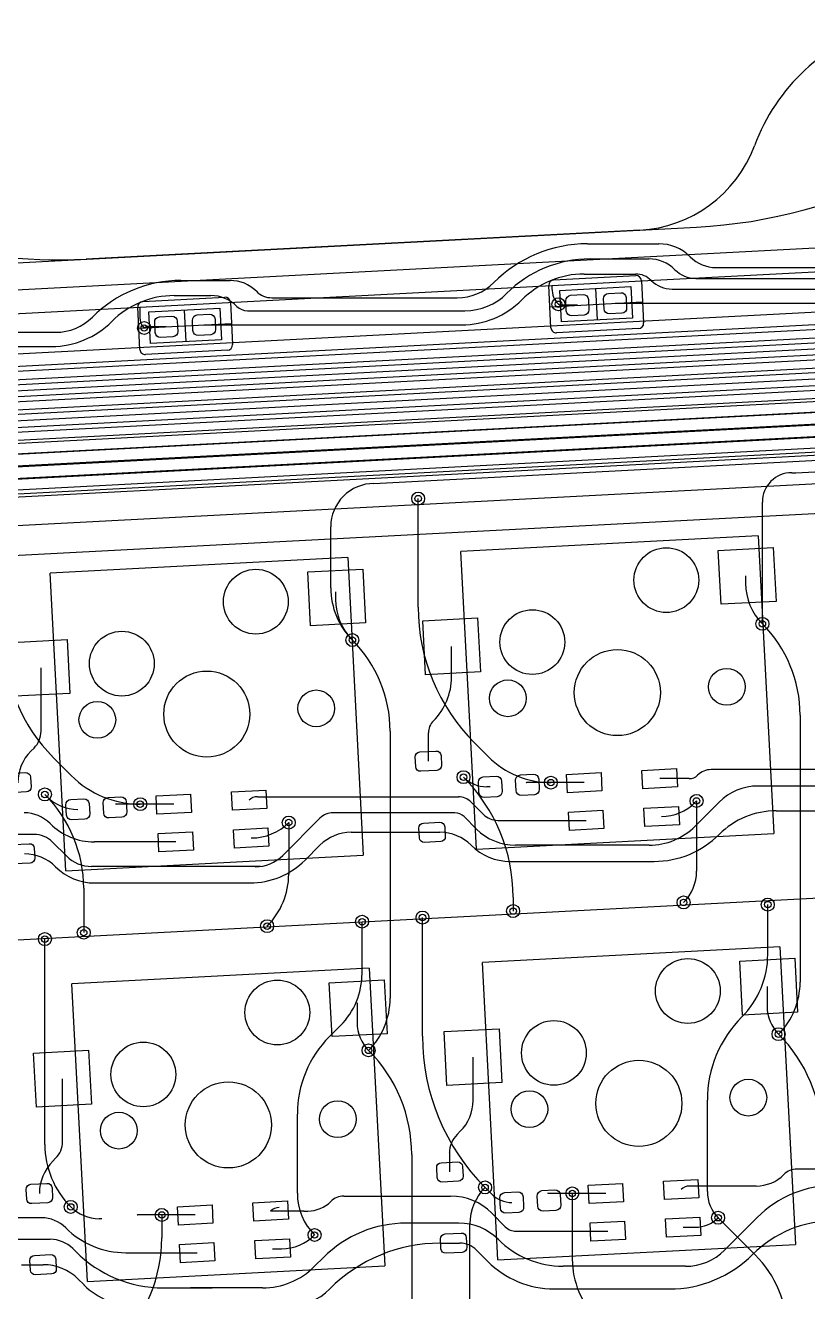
# Model space of a CAD drawing. Header units: millimetres. Extents: x -180 to 205, y -360 to 140.
# Drawn here: x 45.1 to 81.4, y 54.8 to 113.5 of the extents above; entities that cross this region are included whole.
import ezdxf

# ---------------------------------------------------------------- set-up
doc = ezdxf.new("R2010")
doc.units = ezdxf.units.MM
for name, color, linetype, lineweight, true_color in [('bordo2', 176, 'Continuous', 25, 0x000080), ('bordo3', 86, 'Continuous', 25, 0x108001), ('livello 1', 216, 'Continuous', 25, 0x800080), ('livello 2', 1, 'Continuous', 25, 0xff0000), ('livello 3', 30, 'Continuous', 25, 0xff7f00), ('livello 4', 136, 'Continuous', 25, 0x008080)]:
    doc.layers.add(name, color=color, linetype=linetype, lineweight=lineweight, true_color=true_color)

msp = doc.modelspace()

# ---------------------------------------------------------------- linework, layer by layer
at = {"layer": 'bordo2', "flags": 128}
msp.add_lwpolyline([(73.569, 103.985), (47.908, 102.64)], dxfattribs=at)
at = {"layer": 'bordo2'}
for centre, radius, start, end in [((87.42, 104.71), 9.112, 106.07252, 159.60699), ((46.652, 126.607), 24, 232.32582, 273), ((73.255, 109.976), 6, 273, 339.60699)]:
    msp.add_arc(centre, radius, start, end, dxfattribs=at)
at = {"layer": 'bordo3'}
msp.add_line((3.08, 100.29), (76.195, 104.122), dxfattribs=at)
at = {"layer": 'bordo3', "flags": 128}
for points in [[(69.588, 101.679), (73.383, 101.878)], [(73.646, 101.641), (73.748, 99.684)], [(50.538, 100.679), (54.333, 100.878)], [(69.454, 99.459), (69.352, 101.416)], [(71.512, 101.279), (71.588, 99.821)], [(50.404, 98.459), (50.302, 100.416)], [(52.462, 100.279), (52.538, 98.821)], [(54.596, 100.641), (54.698, 98.684)], [(69.403, 100.438), (73.697, 100.663)], [(50.353, 99.438), (54.647, 99.663)], [(73.512, 99.421), (69.717, 99.222)], [(54.462, 98.421), (50.667, 98.222)]]:
    msp.add_lwpolyline(points, dxfattribs=at)
msp.add_lwpolyline([(-83.95, 93.681), (-13.062, 89.966), (-5.921, 89.592, -0.414214), (-4.502, 88.015), (-8.482, 12.078, 0.429634), (-6.984, 10.5), (6.984, 10.5, 0.429634), (8.482, 12.078), (4.502, 88.015, -0.414214), (5.921, 89.592), (123.76, 95.767)], format="xyb", dxfattribs=at)
at = {"layer": 'bordo3'}
for centre, radius, start, end in [((74.938, 128.089), 24, 273, 321.17918), ((69.601, 101.429), 0.25, 93, 183), ((73.396, 101.628), 0.25, 3, 93), ((54.346, 100.628), 0.25, 3, 93), ((50.551, 100.429), 0.25, 93, 183), ((69.704, 99.472), 0.25, 183, 273), ((73.499, 99.671), 0.25, 273, 3), ((54.449, 98.671), 0.25, 273, 3), ((50.654, 98.472), 0.25, 183, 273)]:
    msp.add_arc(centre, radius, start, end, dxfattribs=at)
at = {"layer": 'livello 1', "color": 163, "true_color": 0x4d7fc4, "flags": 128}
for points in [[(100.8, 104.147), (18.8, 99.85)], [(69.5, 101.415), (88.5, 102.411)], [(12.3, 96.55), (103.6, 101.335)], [(50.4, 100.414), (69.5, 101.415)], [(69.5, 101.415), (69.5, 101.274)], [(11.8, 95.95), (104.1, 100.787)], [(31.3, 99.413), (50.4, 100.414)], [(50.4, 100.414), (50.4, 99.933)], [(12.1, 95.35), (105, 100.219)], [(12.3, 94.85), (106.3, 99.776)], [(106.6, 99.266), (12.8, 94.35)], [(14.1, 93.85), (102.9, 98.504)], [(14.3, 93.25), (108.5, 98.187)], [(111.9, 97.76), (14.4, 92.65)], [(112.5, 97.149), (15.2, 92.05)], [(113, 96.628), (16.1, 91.55)], [(113.5, 96.039), (16.4, 90.95)], [(8.982, 88.432), (142.582, 95.434)], [(7.036, 86.95), (140.636, 93.952)], [(82.698, 93.751), (15.898, 90.25)], [(77.337, 86.656), (77.206, 89.152), (79.752, 89.286), (79.883, 86.789), (77.337, 86.656)], [(58.313, 85.659), (58.182, 88.155), (60.728, 88.289), (60.859, 85.792), (58.313, 85.659)], [(78.474, 87.98), (78.474, 87.624)], [(59.474, 87.23), (59.474, 86.874)], [(63.638, 83.394), (63.508, 85.891), (66.054, 86.024), (66.185, 83.528), (63.638, 83.394)], [(44.615, 82.397), (44.484, 84.894), (47.03, 85.027), (47.161, 82.531), (44.615, 82.397)], [(64.846, 83.293), (64.846, 84.709)], [(45.822, 80.778), (45.822, 83.712)], [(63.772, 79.392), (63.772, 80.701)], [(45.352, 79.852), (45.5, 80)], [(64.123, 79.861), (64.21, 79.848), (64.286, 79.803), (64.338, 79.733), (64.36, 79.648), (64.383, 79.198), (64.371, 79.112), (64.326, 79.036), (64.256, 78.984), (64.171, 78.962), (63.422, 78.923), (63.335, 78.935), (63.259, 78.98), (63.207, 79.051), (63.185, 79.136), (63.162, 79.585), (63.174, 79.672), (63.219, 79.747), (63.289, 79.8), (63.374, 79.821), (64.123, 79.861)], [(45.1, 78.864), (45.186, 78.851), (45.262, 78.806), (45.314, 78.736), (45.336, 78.651), (45.36, 78.201), (45.347, 78.115), (45.302, 78.039), (45.232, 77.987), (45.147, 77.965), (44.398, 77.926), (44.311, 77.938), (44.235, 77.983), (44.183, 78.054), (44.161, 78.139), (44.138, 78.588), (44.15, 78.675), (44.195, 78.75), (44.265, 78.803), (44.351, 78.824), (45.1, 78.864)], [(67.188, 77.996), (67.175, 77.904), (67.127, 77.824), (67.053, 77.769), (66.963, 77.746), (66.364, 77.715), (66.272, 77.728), (66.193, 77.775), (66.137, 77.85), (66.114, 77.94), (66.09, 78.414), (66.103, 78.506), (66.15, 78.585), (66.224, 78.641), (66.314, 78.663), (66.913, 78.695), (67.005, 78.682), (67.085, 78.634), (67.14, 78.56), (67.163, 78.47), (67.188, 77.996)], [(68.911, 78.086), (68.897, 77.994), (68.85, 77.915), (68.776, 77.859), (68.686, 77.836), (68.087, 77.805), (67.995, 77.818), (67.915, 77.866), (67.86, 77.94), (67.837, 78.03), (67.812, 78.504), (67.825, 78.596), (67.873, 78.675), (67.947, 78.731), (68.037, 78.754), (68.636, 78.785), (68.728, 78.772), (68.807, 78.724), (68.863, 78.65), (68.886, 78.56), (68.911, 78.086)], [(71.773, 78.864), (71.817, 78.015), (70.219, 77.931), (70.175, 78.78), (71.773, 78.864)], [(75.268, 79.047), (75.312, 78.198), (73.715, 78.114), (73.67, 78.963), (75.268, 79.047)], [(75.863, 78.581), (74.491, 78.581)], [(83.189, 79), (76.875, 79)], [(56.244, 78.05), (56.289, 77.201), (54.691, 77.117), (54.646, 77.966), (56.244, 78.05)], [(66.639, 78.205), (66.475, 78.205)], [(70.996, 78.397), (68.334, 78.397)], [(80.5, 78.241), (79.039, 78.241)], [(80.5, 78.241), (80.25, 78.241)], [(82.741, 78.241), (80.5, 78.241)], [(46.098, 77.752), (46, 77.85)], [(48.077, 76.951), (48.063, 76.859), (48.016, 76.779), (47.942, 76.724), (47.852, 76.701), (47.253, 76.67), (47.161, 76.683), (47.081, 76.73), (47.026, 76.805), (47.003, 76.894), (46.978, 77.369), (46.992, 77.46), (47.039, 77.54), (47.113, 77.596), (47.203, 77.618), (47.802, 77.65), (47.894, 77.636), (47.973, 77.589), (48.029, 77.515), (48.052, 77.425), (48.077, 76.951)], [(49.799, 77.041), (49.786, 76.949), (49.739, 76.87), (49.664, 76.814), (49.574, 76.791), (48.975, 76.76), (48.884, 76.773), (48.804, 76.821), (48.749, 76.895), (48.726, 76.985), (48.701, 77.459), (48.714, 77.551), (48.762, 77.63), (48.836, 77.686), (48.926, 77.709), (49.525, 77.74), (49.616, 77.727), (49.696, 77.679), (49.752, 77.605), (49.774, 77.515), (49.799, 77.041)], [(52.749, 77.867), (52.793, 77.018), (51.196, 76.934), (51.151, 77.783), (52.749, 77.867)], [(55.855, 77.744), (65.161, 77.744)], [(65.75, 77.5), (66.322, 76.928)], [(76.12, 77.47), (76.2, 77.55)], [(77.25, 77.5), (76.134, 76.384)], [(51.972, 77.4), (49.31, 77.4)], [(65, 77), (59.354, 77)], [(66, 76.25), (65.427, 76.823)], [(71.864, 77.116), (71.909, 76.267), (70.311, 76.184), (70.267, 77.032), (71.864, 77.116)], [(75.36, 77.299), (75.404, 76.45), (73.806, 76.367), (73.762, 77.216), (75.36, 77.299)], [(79.889, 77.093), (82.969, 77.093)], [(56.336, 76.302), (56.38, 75.453), (54.782, 75.37), (54.738, 76.219), (56.336, 76.302)], [(58.75, 76.75), (57.03, 75.03)], [(64.296, 76.565), (64.383, 76.553), (64.458, 76.508), (64.511, 76.437), (64.533, 76.352), (64.556, 75.903), (64.544, 75.816), (64.499, 75.741), (64.428, 75.688), (64.343, 75.666), (63.594, 75.627), (63.507, 75.64), (63.432, 75.685), (63.379, 75.755), (63.358, 75.84), (63.334, 76.29), (63.347, 76.376), (63.392, 76.452), (63.462, 76.504), (63.547, 76.526), (64.296, 76.565)], [(66.993, 76.65), (71.088, 76.65)], [(45.5, 76), (40.207, 76)], [(52.064, 75.653), (48.295, 75.653)], [(52.84, 76.119), (52.885, 75.27), (51.287, 75.187), (51.243, 76.035), (52.84, 76.119)], [(55.559, 75.836), (55.576, 75.836)], [(60.19, 76.096), (63.945, 76.096)], [(60.7, 71.958), (141, 76.167)], [(63.945, 76.096), (64.311, 76.096)], [(45.272, 75.568), (45.359, 75.556), (45.435, 75.511), (45.487, 75.44), (45.509, 75.355), (45.532, 74.906), (45.52, 74.819), (45.475, 74.744), (45.404, 74.691), (45.319, 74.669), (44.57, 74.63), (44.483, 74.643), (44.408, 74.688), (44.355, 74.758), (44.334, 74.843), (44.31, 75.293), (44.323, 75.379), (44.368, 75.455), (44.438, 75.507), (44.523, 75.529), (45.272, 75.568)], [(47, 75), (46.354, 75.646)], [(58.061, 74.811), (58.75, 75.5)], [(68.5, 75.5), (67.811, 75.5)], [(74, 75.5), (68.5, 75.5)], [(56, 74.517), (48.165, 74.517)], [(67.561, 74.75), (74.232, 74.75)], [(48.311, 73.75), (55.5, 73.75)], [(10.7, 69.338), (60.7, 71.958)], [(78.334, 67.632), (78.203, 70.128), (80.749, 70.262), (80.88, 67.765), (78.334, 67.632)], [(59.31, 66.635), (59.179, 69.131), (61.725, 69.265), (61.856, 66.768), (59.31, 66.635)], [(79.471, 68.956), (79.471, 68.028)], [(60.471, 68.206), (60.471, 67.278)], [(64.635, 64.37), (64.505, 66.867), (67.051, 67), (67.182, 64.504), (64.635, 64.37)], [(45.612, 63.373), (45.481, 65.87), (48.027, 66.003), (48.158, 63.507), (45.612, 63.373)], [(65.843, 63.682), (65.843, 65.685)], [(46.819, 61.771), (46.819, 64.688)], [(65.104, 62.104), (65.25, 62.25)], [(46.364, 60.864), (46.5, 61)], [(64.769, 60.368), (64.769, 61.203)], [(65.12, 60.837), (65.207, 60.824), (65.283, 60.779), (65.335, 60.709), (65.357, 60.624), (65.38, 60.175), (65.368, 60.088), (65.323, 60.012), (65.253, 59.96), (65.168, 59.938), (64.419, 59.899), (64.332, 59.911), (64.256, 59.956), (64.204, 60.027), (64.182, 60.112), (64.159, 60.561), (64.171, 60.648), (64.216, 60.723), (64.286, 60.776), (64.371, 60.798), (65.12, 60.837)], [(83.439, 60.5), (80.854, 60.5)], [(46.097, 59.84), (46.183, 59.827), (46.259, 59.782), (46.311, 59.712), (46.333, 59.627), (46.357, 59.178), (46.344, 59.091), (46.299, 59.015), (46.229, 58.963), (46.144, 58.941), (45.395, 58.902), (45.308, 58.914), (45.232, 58.959), (45.18, 59.03), (45.158, 59.115), (45.135, 59.564), (45.147, 59.651), (45.192, 59.726), (45.262, 59.779), (45.348, 59.801), (46.097, 59.84)], [(72.77, 59.84), (72.814, 58.991), (71.216, 58.907), (71.172, 59.756), (72.77, 59.84)], [(76.265, 60.023), (76.309, 59.174), (74.712, 59.09), (74.667, 59.939), (76.265, 60.023)], [(59.854, 59.25), (64.802, 59.25)], [(66.711, 59.339), (66.4, 59.65)], [(68.188, 58.746), (68.175, 58.654), (68.127, 58.574), (68.053, 58.519), (67.963, 58.496), (67.364, 58.465), (67.272, 58.478), (67.193, 58.525), (67.137, 58.6), (67.114, 58.69), (67.09, 59.164), (67.103, 59.256), (67.15, 59.335), (67.224, 59.391), (67.314, 59.413), (67.913, 59.445), (68.005, 59.432), (68.085, 59.384), (68.14, 59.31), (68.163, 59.22), (68.188, 58.746)], [(69.911, 58.836), (69.897, 58.744), (69.85, 58.665), (69.776, 58.609), (69.686, 58.586), (69.087, 58.555), (68.995, 58.568), (68.915, 58.616), (68.86, 58.69), (68.837, 58.78), (68.812, 59.254), (68.825, 59.346), (68.873, 59.425), (68.947, 59.481), (69.037, 59.504), (69.636, 59.535), (69.728, 59.522), (69.807, 59.474), (69.863, 59.4), (69.886, 59.31), (69.911, 58.836)], [(71.993, 59.374), (69.331, 59.374)], [(78.964, 59.717), (75.875, 59.717)], [(53.746, 58.843), (53.79, 57.994), (52.193, 57.91), (52.148, 58.759), (53.746, 58.843)], [(57.241, 59.026), (57.286, 58.177), (55.688, 58.093), (55.643, 58.942), (57.241, 59.026)], [(45.836, 58.25), (43.75, 58.25)], [(48.639, 58.205), (48.516, 58.205)], [(52.969, 58.377), (50.307, 58.377)], [(58, 58.56), (56.464, 58.56)], [(58, 58.56), (58.187, 58.56)], [(66.71, 58.46), (67.335, 57.835)], [(72.861, 58.092), (72.906, 57.243), (71.308, 57.16), (71.264, 58.008), (72.861, 58.092)], [(76.357, 58.275), (76.401, 57.427), (74.803, 57.343), (74.759, 58.192), (76.357, 58.275)], [(79.013, 58.263), (77.5, 56.75)], [(65.189, 58), (62.75, 58)], [(65.293, 57.541), (65.38, 57.529), (65.455, 57.484), (65.508, 57.414), (65.53, 57.328), (65.553, 56.879), (65.541, 56.792), (65.496, 56.717), (65.425, 56.664), (65.34, 56.643), (64.591, 56.603), (64.504, 56.616), (64.429, 56.661), (64.376, 56.731), (64.355, 56.816), (64.331, 57.266), (64.344, 57.352), (64.389, 57.428), (64.459, 57.48), (64.544, 57.502), (65.293, 57.541)], [(67.839, 57.626), (72.085, 57.626)], [(75.58, 57.809), (76.136, 57.809)], [(42.163, 57.25), (46.25, 57.25)], [(53.837, 57.095), (53.882, 56.246), (52.284, 56.163), (52.24, 57.011), (53.837, 57.095)], [(57.333, 57.278), (57.377, 56.43), (55.779, 56.346), (55.735, 57.195), (57.333, 57.278)], [(64.324, 57.072), (64.942, 57.072)], [(64.942, 57.072), (65.222, 57.072)], [(46.269, 56.544), (46.356, 56.532), (46.432, 56.487), (46.484, 56.417), (46.506, 56.331), (46.529, 55.882), (46.517, 55.795), (46.472, 55.72), (46.401, 55.667), (46.316, 55.646), (45.567, 55.606), (45.48, 55.619), (45.405, 55.664), (45.352, 55.734), (45.331, 55.819), (45.307, 56.269), (45.32, 56.355), (45.365, 56.431), (45.435, 56.483), (45.52, 56.505), (46.269, 56.544)], [(47.293, 56.818), (47.43, 56.68)], [(49.75, 56.629), (53.061, 56.629)], [(56.556, 56.812), (56.96, 56.812)], [(58.909, 56.409), (58.5, 56)], [(66, 56.75), (66.527, 56.223)], [(44.917, 56.075), (45.918, 56.075)], [(75.689, 56), (70.018, 56)], [(47.551, 55.399), (47.8, 55.15)], [(47.8, 55.15), (47.81, 55.14)], [(51.487, 55), (52.75, 55)], [(52.75, 55), (53.75, 55)], [(56.086, 55), (52.75, 55)], [(69.6, 54.95), (74.937, 54.95)]]:
    msp.add_lwpolyline(points, dxfattribs=at)
for points in [[(69.5, 101.274, 0.198914), (69.8, 100.55)], [(50.4, 99.933, 0.19891), (50.6, 99.45)], [(78.474, 87.624, 0.198913), (79.25, 85.75)], [(59.474, 86.874, 0.198913), (60.25, 85)], [(64, 81.25, 0.198912), (64.846, 83.293)], [(64, 81.25, 0.198908), (63.772, 80.701)], [(45.5, 80, 0.198911), (45.822, 80.778)], [(45.352, 79.852, 0.198908), (44.749, 78.395)], [(65.4, 78.65, 0.198916), (66.475, 78.205)], [(75.863, 78.581, 0.198909), (76.25, 78.741)], [(76.875, 79, 0.198913), (76.25, 78.741)], [(68.309, 78.422, 0.414214), (68.334, 78.397)], [(79.039, 78.241, 0.198912), (77.25, 77.5)], [(46.098, 77.752, 0.198913), (47.527, 77.16)], [(49.285, 77.425, 0.414214), (49.31, 77.4)], [(55.855, 77.744, 0.198909), (55.467, 77.584)], [(65.75, 77.5, 0.198914), (65.161, 77.744)], [(74.583, 76.833, 0.198909), (76.12, 77.47)], [(46.25, 76.5, 0.198912), (45.043, 77)], [(59.354, 77, 0.19894), (58.75, 76.75)], [(65.427, 76.823, 0.19891), (65, 77)], [(66.322, 76.928, 0.19891), (66.993, 76.65)], [(79.889, 77.093, 0.198912), (77.25, 76)], [(46.25, 76.5, 0.19891), (48.295, 75.653)], [(55.576, 75.836, 0.198911), (57.3, 76.55)], [(66, 76.25, 0.198913), (67.811, 75.5)], [(74, 75.5, 0.198912), (76.134, 76.384)], [(46.354, 75.646, 0.198928), (45.5, 76)], [(60.19, 76.096, 0.19891), (58.75, 75.5)], [(65.75, 75.5, 0.19891), (64.311, 76.096)], [(74.232, 74.75, 0.198913), (77.25, 76)], [(46.5, 74.5, 0.198899), (45.053, 75.099)], [(65.75, 75.5, 0.198913), (67.561, 74.75)], [(46.5, 74.5, 0.198913), (48.311, 73.75)], [(47, 75, 0.198915), (48.165, 74.517)], [(55.5, 73.75, 0.198918), (58.061, 74.811)], [(55.75, 74.5, 0.198902), (57.03, 75.03)], [(79.471, 68.028, 0.198914), (80, 66.75)], [(60.471, 67.278, 0.198914), (61, 66)], [(65.25, 62.25, 0.198911), (65.843, 63.682)], [(46.5, 61, 0.198908), (46.819, 61.771)], [(65.104, 62.104, 0.198928), (64.75, 61.25)], [(64.769, 61.203, 0.198956), (64.75, 61.25)], [(46.364, 60.864, 0.198918), (45.746, 59.371)], [(80.854, 60.5, 0.19891), (80.25, 60.25)], [(78.964, 59.717, 0.198912), (80.25, 60.25)], [(59.854, 59.25, 0.198915), (59.25, 59)], [(66.71, 58.46, 0.198915), (64.802, 59.25)], [(66.711, 59.339, 0.198916), (67.639, 58.955)], [(69.306, 59.399, 0.415393), (69.331, 59.374)], [(75.875, 59.717, 0.198909), (75.488, 59.557)], [(82.603, 59.75, 0.198912), (79.013, 58.263)], [(47.2, 58.75, 0.198915), (48.516, 58.205)], [(56.852, 58.72, 0.198909), (56.464, 58.56)], [(58.187, 58.56, 0.19891), (59.25, 59)], [(46.969, 57.781, 0.198914), (45.836, 58.25)], [(50.282, 58.402, 0.415393), (50.307, 58.377)], [(76.136, 57.809, 0.198912), (77.2, 58.25)], [(82.548, 58.102, 0.198912), (78.8, 56.55)], [(46.969, 57.781, 0.198911), (49.75, 56.629)], [(62.75, 58, 0.198912), (58.909, 56.409)], [(67, 57.25, 0.198913), (65.189, 58)], [(67.335, 57.835, 0.198895), (67.839, 57.626)], [(47.293, 56.818, 0.198926), (46.25, 57.25)], [(56.96, 56.812, 0.198912), (58.5, 57.45)], [(64.324, 57.072, 0.198912), (59.2, 54.95)], [(66, 56.75, 0.198911), (65.222, 57.072)], [(67, 57.25, 0.198913), (70.018, 56)], [(47.43, 56.68, 0.198914), (51.487, 55)], [(74.937, 54.95, 0.198912), (78.8, 56.55)], [(75.689, 56, 0.198913), (77.5, 56.75)], [(47.551, 55.399, 0.198912), (45.918, 56.075)], [(56.086, 55, 0.198912), (58.5, 56)], [(66.527, 56.223, 0.198912), (69.6, 54.95)], [(47.81, 55.14, 0.198915), (50.2, 54.15)], [(57.269, 54.15, 0.198913), (59.2, 54.95)]]:
    msp.add_lwpolyline(points, format="xyb", dxfattribs=at)
at = {"layer": 'livello 1', "color": 7, "true_color": 0xececec}
for centre in [(69.8, 100.55), (50.6, 99.45), (63.3, 91.55), (79.25, 85.75), (60.25, 85), (65.4, 78.65), (69.446, 78.397), (46, 77.85), (50.422, 77.4), (76.2, 77.55), (57.3, 76.55), (67.7, 72.45), (75.6, 72.85), (79.5, 72.75), (60.7, 71.958), (63.5, 72.15), (47.8, 71.45), (56.3, 71.75), (46, 71.15), (80, 66.75), (61, 66), (66.4, 59.65), (70.443, 59.374), (47.2, 58.75), (51.419, 58.377), (77.2, 58.25), (58.5, 57.45)]:
    msp.add_circle(centre, 0.3, dxfattribs=at)
at = {"layer": 'livello 1', "color": 7}
for centre, radius in [((69.8, 100.55), 0.15), ((50.6, 99.45), 0.15), ((63.3, 91.55), 0.15), ((74.8, 87.774), 1.5), ((55.776, 86.777), 1.5), ((68.591, 84.905), 1.5), ((79.25, 85.75), 0.15), ((49.567, 83.908), 1.5), ((60.25, 85), 0.15), ((72.529, 82.568), 1.994), ((53.505, 81.571), 1.994), ((77.602, 82.834), 0.851), ((58.578, 81.837), 0.851), ((67.456, 82.302), 0.851), ((48.432, 81.305), 0.851), ((65.4, 78.65), 0.15), ((46, 77.85), 0.15), ((69.446, 78.397), 0.15), ((50.422, 77.4), 0.15), ((76.2, 77.55), 0.15), ((57.3, 76.55), 0.15), ((75.6, 72.85), 0.15), ((79.5, 72.75), 0.15), ((63.5, 72.15), 0.15), ((67.7, 72.45), 0.15), ((47.8, 71.45), 0.15), ((56.3, 71.75), 0.15), ((60.7, 71.958), 0.15), ((46, 71.15), 0.15), ((75.797, 68.75), 1.5), ((56.773, 67.753), 1.5), ((69.588, 65.882), 1.5), ((80, 66.75), 0.15), ((50.564, 64.885), 1.5), ((61, 66), 0.15), ((73.526, 63.544), 1.994), ((54.502, 62.547), 1.994), ((78.599, 63.81), 0.851), ((68.453, 63.279), 0.851), ((59.575, 62.813), 0.851), ((49.429, 62.282), 0.851), ((66.4, 59.65), 0.15), ((70.443, 59.374), 0.15), ((47.2, 58.75), 0.15), ((51.419, 58.377), 0.15), ((77.2, 58.25), 0.15), ((58.5, 57.45), 0.15)]:
    msp.add_circle(centre, radius, dxfattribs=at)
at = {"layer": 'livello 2', "color": 22, "true_color": 0xc83434, "flags": 128}
for points in [[(71.146, 103.35, 0.198912), (66.8, 101.55)], [(75.9, 102.75, 0.198912), (74.452, 103.35)], [(71.263, 102.65, 0.198912), (67.4, 101.05)], [(75.2, 102.15, 0.198965), (73.993, 102.65)], [(75.9, 102.75, 0.198912), (77.107, 102.25)], [(75.2, 102.15, 0.198913), (76.166, 101.75)], [(52.304, 101.65, 0.198913), (48.2, 99.95)], [(55.8, 101.15, 0.198912), (54.593, 101.65)], [(65.11, 100.85, 0.198911), (66.8, 101.55)], [(70.997, 101.95, 0.198913), (68.1, 100.75)], [(74.1, 101.65, 0.198914), (73.376, 101.95)], [(74.1, 101.65, 0.198913), (75.066, 101.25)], [(51.997, 100.95, 0.198913), (49.1, 99.75)], [(54.9, 100.45, 0.198912), (53.693, 100.95)], [(55.8, 101.15, 0.198914), (56.524, 100.85)], [(65.469, 100.25, 0.198913), (67.4, 101.05)], [(54.9, 100.45, 0.19891), (55.383, 100.25)], [(65.314, 99.596, 0.198913), (68.1, 100.75)], [(69.8, 100.55, 0.198921), (69.911, 100.504)], [(46.314, 98.596, 0.198913), (49.1, 99.75)], [(46.51, 99.25, 0.198911), (48.2, 99.95)], [(50.731, 99.504, 0.198924), (50.6, 99.45)], [(80.611, 92.75, 0.414214), (79.25, 91.389)], [(61.25, 92.25, 0.414214), (59.25, 90.25)], [(59.25, 87.414, 0.198912), (60.25, 85)], [(63.3, 86.527, 0.198913), (65.9, 80.25)], [(81, 81.525, 0.198913), (79.25, 85.75)], [(44.1, 85.103, 0.198912), (46.4, 79.55)], [(62, 80.775, 0.198913), (60.25, 85)], [(66.555, 79.595, 0.198906), (69.446, 78.397)], [(47.225, 78.724, 0.198908), (50.422, 77.4)], [(67.7, 73.097, 0.198912), (65.4, 78.65)], [(47.8, 73.504, 0.198912), (46, 77.85)], [(56.3, 71.75, 0.198912), (57.3, 74.164)], [(75.6, 72.85, 0.198912), (76.2, 74.298)], [(78.3, 67.55, 0.198913), (79.5, 70.447)], [(59.7, 67.15, 0.198912), (60.7, 69.564)], [(80, 66.75, 0.198912), (81, 69.164)], [(61, 66, 0.198912), (62, 68.414)], [(78.3, 67.55, 0.198912), (76.7, 63.687)], [(59.185, 66.635, 0.198913), (57.7, 63.05)], [(63.5, 66.651, 0.198912), (66.4, 59.65)], [(82, 61.922, 0.198912), (80, 66.75)], [(63, 61.172, 0.198912), (61, 66)], [(46, 61.647, 0.198913), (47.2, 58.75)], [(57.7, 59.381, 0.198913), (58.5, 57.45)], [(66.4, 59.65, 0.198911), (65.7, 57.96)], [(76.7, 59.457, 0.198912), (77.2, 58.25)], [(49.4, 52.45, 0.198913), (51.419, 57.325)], [(70.443, 56.331, 0.198912), (71.6, 53.538)], [(80.4, 52.95, 0.198913), (78.915, 56.535)]]:
    msp.add_lwpolyline(points, format="xyb", dxfattribs=at)
for points in [[(71.146, 103.35), (74.452, 103.35)], [(71.263, 102.65), (73.993, 102.65)], [(77.107, 102.25), (83.527, 102.25)], [(52.304, 101.65), (54.593, 101.65)], [(70.997, 101.95), (71.2, 101.95)], [(71.2, 101.95), (73.376, 101.95)], [(76.166, 101.75), (83.786, 101.75)], [(51.997, 100.95), (53.693, 100.95)], [(71.213, 100.294), (71.2, 100.203), (71.152, 100.123), (71.078, 100.068), (70.988, 100.045), (70.414, 100.015), (70.322, 100.028), (70.243, 100.075), (70.187, 100.15), (70.164, 100.24), (70.14, 100.714), (70.153, 100.806), (70.2, 100.885), (70.274, 100.941), (70.364, 100.963), (70.938, 100.994), (71.03, 100.98), (71.11, 100.933), (71.165, 100.859), (71.188, 100.769), (71.213, 100.294)], [(72.961, 100.386), (72.947, 100.294), (72.9, 100.215), (72.826, 100.159), (72.736, 100.136), (72.162, 100.106), (72.07, 100.12), (71.99, 100.167), (71.935, 100.241), (71.912, 100.331), (71.887, 100.805), (71.9, 100.897), (71.948, 100.977), (72.022, 101.032), (72.112, 101.055), (72.686, 101.085), (72.778, 101.072), (72.857, 101.024), (72.913, 100.95), (72.936, 100.86), (72.961, 100.386)], [(75.066, 101.25), (76.2, 101.25)], [(76.2, 101.25), (84.893, 101.25)], [(56.524, 100.85), (65.11, 100.85)], [(70.676, 100.504), (69.911, 100.504)], [(72.424, 100.596), (84.364, 100.596)], [(119, 100.148), (14.1, 94.65)], [(14.5, 95.25), (110.2, 100.265)], [(91.9, 99.908), (14.6, 95.857)], [(52.163, 99.294), (52.15, 99.203), (52.102, 99.123), (52.028, 99.068), (51.938, 99.045), (51.364, 99.015), (51.272, 99.028), (51.193, 99.075), (51.137, 99.15), (51.114, 99.24), (51.09, 99.714), (51.103, 99.806), (51.15, 99.885), (51.224, 99.941), (51.314, 99.963), (51.888, 99.994), (51.98, 99.98), (52.06, 99.933), (52.115, 99.859), (52.138, 99.769), (52.163, 99.294)], [(53.911, 99.386), (53.897, 99.294), (53.85, 99.215), (53.776, 99.159), (53.686, 99.136), (53.112, 99.106), (53.02, 99.12), (52.94, 99.167), (52.885, 99.241), (52.862, 99.331), (52.837, 99.805), (52.85, 99.897), (52.898, 99.977), (52.972, 100.032), (53.062, 100.055), (53.636, 100.085), (53.728, 100.072), (53.807, 100.024), (53.863, 99.95), (53.886, 99.86), (53.911, 99.386)], [(55.383, 100.25), (65.469, 100.25)], [(13.987, 94.05), (120.798, 99.648)], [(14, 93.55), (121.1, 99.163)], [(36.624, 99.25), (46.51, 99.25)], [(51.626, 99.504), (50.731, 99.504)], [(53.374, 99.596), (65.314, 99.596)], [(12.537, 92.95), (121.8, 98.676)], [(34.374, 98.596), (46.314, 98.596)], [(13.037, 92.45), (112.5, 97.663)], [(113, 97.185), (13.1, 91.95)], [(14.1, 91.423), (124, 97.183)], [(75.75, 94.12), (124.5, 96.675)], [(41.75, 91.802), (124.7, 96.149)], [(61.25, 92.25), (111.25, 94.87)], [(80.8, 92.75), (115.9, 94.589)], [(25.75, 91.5), (75.75, 94.12)], [(80.611, 92.75), (80.8, 92.75)], [(63.3, 86.527), (63.3, 91.55)], [(79.25, 85.75), (79.25, 91.389)], [(59.25, 87.414), (59.25, 90.25)], [(81, 81.525), (81, 69.164)], [(62, 80.775), (62, 68.414)], [(66.555, 79.595), (65.9, 80.25)], [(47.225, 78.725), (46.4, 79.55)], [(76.2, 77.55), (76.2, 74.298)], [(57.3, 76.55), (57.3, 74.164)], [(47.8, 73.504), (47.8, 71.45)], [(67.7, 73.097), (67.7, 72.45)], [(79.5, 70.447), (79.5, 72.75)], [(63.5, 66.651), (63.5, 72.15)], [(60.7, 69.564), (60.7, 71.958)], [(46, 61.647), (46, 71.15)], [(59.185, 66.635), (59.7, 67.15)], [(80, 66.75), (80, 66.75)], [(61, 66), (61, 66)], [(76.7, 59.457), (76.7, 63.687)], [(57.7, 59.381), (57.7, 63.05)], [(63, 61.172), (63, 60.75)], [(63, 60.75), (63, 50.018)], [(70.443, 59.374), (70.443, 56.331)], [(51.419, 58.377), (51.419, 57.325)], [(78.915, 56.535), (77.2, 58.25)], [(65.7, 44.271), (65.7, 57.96)]]:
    msp.add_lwpolyline(points, dxfattribs=at)
at = {"layer": 'livello 2', "color": 7, "true_color": 0xececec}
for centre in [(69.8, 100.55), (50.6, 99.45), (63.3, 91.55), (79.25, 85.75), (60.25, 85), (65.4, 78.65), (69.446, 78.397), (46, 77.85), (50.422, 77.4), (76.2, 77.55), (57.3, 76.55), (67.7, 72.45), (75.6, 72.85), (79.5, 72.75), (60.7, 71.958), (63.5, 72.15), (47.8, 71.45), (56.3, 71.75), (46, 71.15), (80, 66.75), (61, 66), (66.4, 59.65), (70.443, 59.374), (47.2, 58.75), (51.419, 58.377), (77.2, 58.25), (58.5, 57.45)]:
    msp.add_circle(centre, 0.3, dxfattribs=at)
at = {"layer": 'livello 2', "color": 7}
for centre, radius in [((69.8, 100.55), 0.15), ((50.6, 99.45), 0.15), ((63.3, 91.55), 0.15), ((74.8, 87.774), 1.5), ((55.776, 86.777), 1.5), ((68.591, 84.905), 1.5), ((79.25, 85.75), 0.15), ((49.567, 83.908), 1.5), ((60.25, 85), 0.15), ((72.529, 82.568), 1.994), ((53.505, 81.571), 1.994), ((77.602, 82.834), 0.851), ((58.578, 81.837), 0.851), ((67.456, 82.302), 0.851), ((48.432, 81.305), 0.851), ((65.4, 78.65), 0.15), ((46, 77.85), 0.15), ((69.446, 78.397), 0.15), ((50.422, 77.4), 0.15), ((76.2, 77.55), 0.15), ((57.3, 76.55), 0.15), ((75.6, 72.85), 0.15), ((79.5, 72.75), 0.15), ((63.5, 72.15), 0.15), ((67.7, 72.45), 0.15), ((47.8, 71.45), 0.15), ((56.3, 71.75), 0.15), ((60.7, 71.958), 0.15), ((46, 71.15), 0.15), ((75.797, 68.75), 1.5), ((56.773, 67.753), 1.5), ((69.588, 65.882), 1.5), ((80, 66.75), 0.15), ((50.564, 64.885), 1.5), ((61, 66), 0.15), ((73.526, 63.544), 1.994), ((54.502, 62.547), 1.994), ((78.599, 63.81), 0.851), ((68.453, 63.279), 0.851), ((59.575, 62.813), 0.851), ((49.429, 62.282), 0.851), ((66.4, 59.65), 0.15), ((70.443, 59.374), 0.15), ((47.2, 58.75), 0.15), ((51.419, 58.377), 0.15), ((77.2, 58.25), 0.15), ((58.5, 57.45), 0.15)]:
    msp.add_circle(centre, radius, dxfattribs=at)
at = {"layer": 'livello 3', "color": 6, "true_color": 0xff26e2, "flags": 128}
for points in [[(69.864, 101.193), (73.16, 101.365)], [(69.941, 99.735), (69.864, 101.193)], [(73.16, 101.365), (73.236, 99.907)], [(50.814, 100.193), (54.11, 100.365)], [(54.11, 100.365), (54.186, 98.907)], [(50.891, 98.735), (50.814, 100.193)], [(73.236, 99.907), (69.941, 99.735)], [(54.186, 98.907), (50.891, 98.735)]]:
    msp.add_lwpolyline(points, dxfattribs=at)
at = {"layer": 'livello 4', "color": 53, "true_color": 0xd8c852, "flags": 128}
for points in [[(79.058, 89.82), (65.277, 89.098)], [(79.058, 89.82), (79.781, 76.039)], [(60.034, 88.823), (46.253, 88.101)], [(60.034, 88.823), (60.757, 75.042)], [(65.999, 75.317), (65.277, 89.098)], [(46.976, 74.32), (46.253, 88.101)], [(65.999, 75.317), (79.781, 76.039)], [(46.976, 74.32), (60.757, 75.042)], [(80.055, 70.796), (66.274, 70.074)], [(80.055, 70.796), (80.778, 57.015)], [(61.031, 69.799), (47.25, 69.077)], [(61.031, 69.799), (61.754, 56.018)], [(66.996, 56.293), (66.274, 70.074)], [(47.973, 55.296), (47.25, 69.077)], [(66.996, 56.293), (80.778, 57.015)], [(47.973, 55.296), (61.754, 56.018)]]:
    msp.add_lwpolyline(points, dxfattribs=at)

doc.saveas('drawing.dxf')
